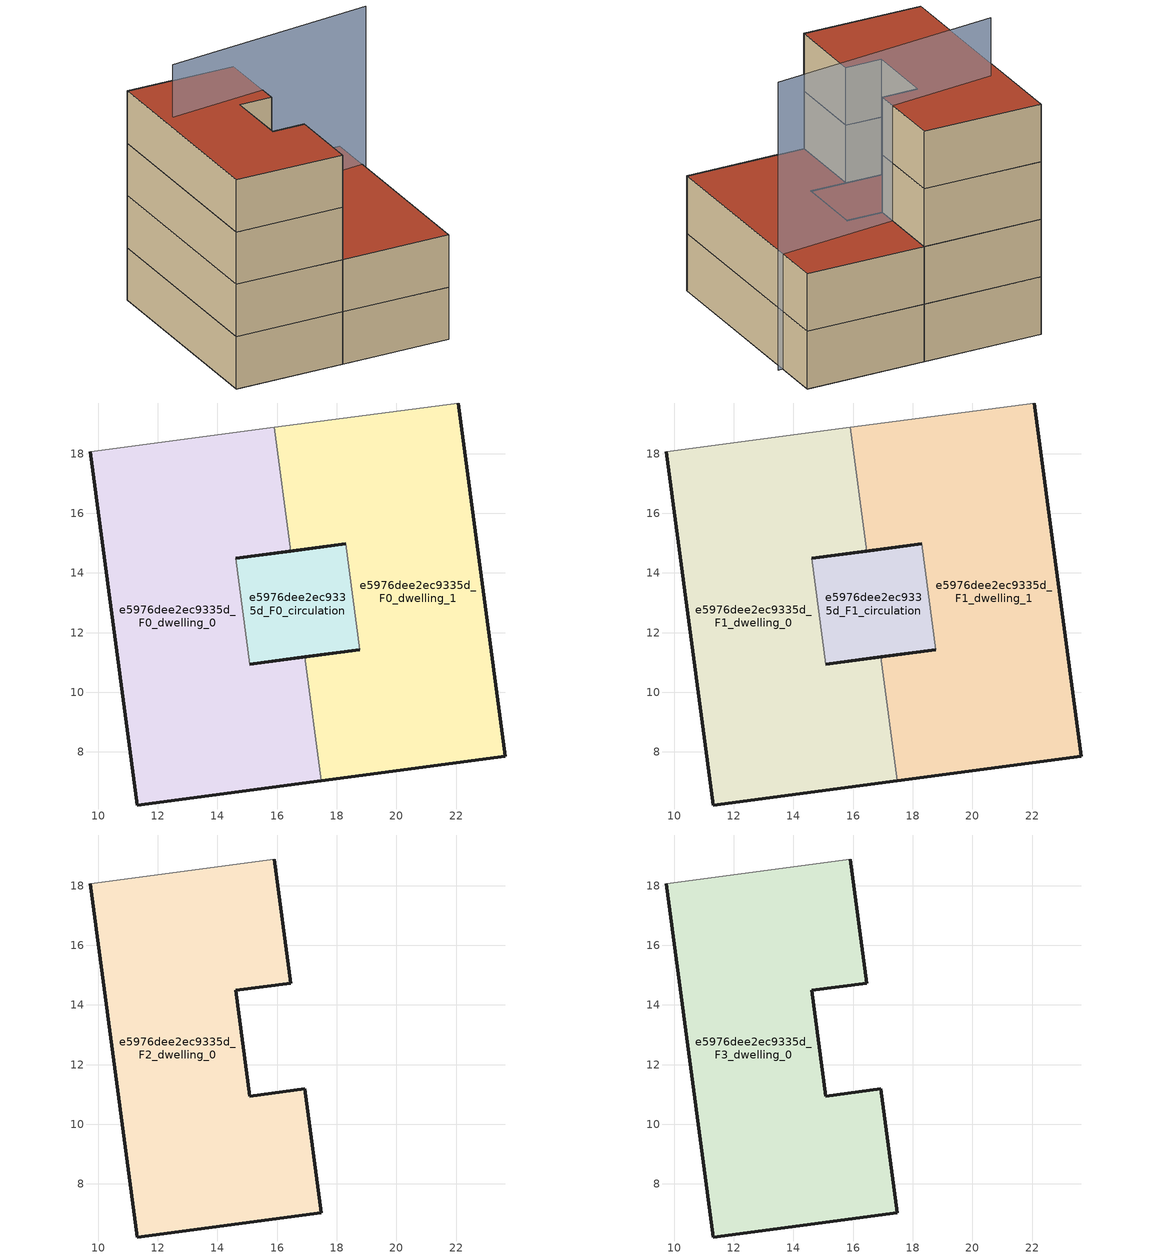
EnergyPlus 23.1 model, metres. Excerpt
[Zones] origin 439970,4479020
e5976dee2ec9335d_F0_dwelling_0
 floor ground (EU_floor_Construction): 17.48,7.04 16.93,11.18 15.08,10.94 14.6,14.49 16.45,14.73 15.9,18.88 9.74,18.05 11.32,6.22 z0
 wall outside (EU_wall_Construction): 16.45,14.73 14.6,14.49 / 15.08,10.94 16.93,11.18 / 17.48,7.04 11.32,6.22 9.74,18.05 z0:3
 wall to e5976dee2ec9335d_F0_dwelling_1 (EU_wall_Construction): 15.9,18.88 16.45,14.73 / 16.93,11.18 17.48,7.04 z0:3
 wall to e5976dee2ec9335d_F0_circulation (EU_wall_Construction): 14.6,14.49 15.08,10.94 z0:3
 wall adiabatic (EU_wall_Construction): 9.74,18.05 15.9,18.88 z0:3
e5976dee2ec9335d_F0_dwelling_1
 floor ground (EU_floor_Construction): 23.64,7.86 22.07,19.7 15.9,18.88 16.45,14.73 18.3,14.98 18.78,11.43 16.93,11.18 17.48,7.04 z0
 wall outside (EU_wall_Construction): 16.93,11.18 18.78,11.43 / 18.3,14.98 16.45,14.73 / 22.07,19.7 23.64,7.86 17.48,7.04 z0:3
 wall to e5976dee2ec9335d_F0_circulation (EU_wall_Construction): 18.78,11.43 18.3,14.98 z0:3
 wall adiabatic (EU_wall_Construction): 15.9,18.88 22.07,19.7 z0:3
e5976dee2ec9335d_F0_circulation
 floor ground (EU_floor_Construction): 18.78,11.43 18.3,14.98 14.6,14.49 15.08,10.94 z0
 wall outside (EU_wall_Construction): 14.6,14.49 18.3,14.98 / 18.78,11.43 15.08,10.94 z0:3
e5976dee2ec9335d_F1_dwelling_0
 floor to e5976dee2ec9335d_F0_dwelling_0 (EU_floor_Construction): 17.48,7.04 16.93,11.18 15.08,10.94 14.6,14.49 16.45,14.73 15.9,18.88 9.74,18.05 11.32,6.22 z3
 wall outside (EU_wall_Construction): 16.45,14.73 14.6,14.49 / 15.08,10.94 16.93,11.18 / 17.48,7.04 11.32,6.22 9.74,18.05 z3:6
 wall to e5976dee2ec9335d_F1_dwelling_1 (EU_wall_Construction): 15.9,18.88 16.45,14.73 / 16.93,11.18 17.48,7.04 z3:6
 wall to e5976dee2ec9335d_F1_circulation (EU_wall_Construction): 14.6,14.49 15.08,10.94 z3:6
 wall adiabatic (EU_wall_Construction): 9.74,18.05 15.9,18.88 z3:6
e5976dee2ec9335d_F1_dwelling_1
 floor to e5976dee2ec9335d_F0_dwelling_1 (EU_floor_Construction): 23.64,7.86 22.07,19.7 15.9,18.88 16.45,14.73 18.3,14.98 18.78,11.43 16.93,11.18 17.48,7.04 z3
 wall outside (EU_wall_Construction): 16.93,11.18 18.78,11.43 / 18.3,14.98 16.45,14.73 / 22.07,19.7 23.64,7.86 17.48,7.04 z3:6
 wall to e5976dee2ec9335d_F1_circulation (EU_wall_Construction): 18.78,11.43 18.3,14.98 z3:6
 wall adiabatic (EU_wall_Construction): 15.9,18.88 22.07,19.7 z3:6
 roof outside (EU_roof_Construction): 22.07,19.7 23.64,7.86 17.48,7.04 16.93,11.18 18.78,11.43 18.3,14.98 16.45,14.73 15.9,18.88 z6
e5976dee2ec9335d_F1_circulation
 floor to e5976dee2ec9335d_F0_circulation (EU_floor_Construction): 18.78,11.43 18.3,14.98 14.6,14.49 15.08,10.94 z3
 wall outside (EU_wall_Construction): 14.6,14.49 18.3,14.98 / 18.78,11.43 15.08,10.94 z3:6
 roof outside (EU_roof_Construction): 18.3,14.98 18.78,11.43 15.08,10.94 14.6,14.49 z6
e5976dee2ec9335d_F2_dwelling_0
 floor to e5976dee2ec9335d_F1_dwelling_0 (EU_floor_Construction): 17.48,7.04 16.93,11.18 15.08,10.94 14.6,14.49 16.45,14.73 15.9,18.88 9.74,18.05 11.32,6.22 z6
 wall outside (EU_wall_Construction): 15.9,18.88 16.45,14.73 14.6,14.49 15.08,10.94 16.93,11.18 17.48,7.04 11.32,6.22 9.74,18.05 z6:9
 wall adiabatic (EU_wall_Construction): 9.74,18.05 15.9,18.88 z6:9
e5976dee2ec9335d_F3_dwelling_0
 floor to e5976dee2ec9335d_F2_dwelling_0 (EU_floor_Construction): 17.48,7.04 16.93,11.18 15.08,10.94 14.6,14.49 16.45,14.73 15.9,18.88 9.74,18.05 11.32,6.22 z9
 wall outside (EU_wall_Construction): 15.9,18.88 16.45,14.73 14.6,14.49 15.08,10.94 16.93,11.18 17.48,7.04 11.32,6.22 9.74,18.05 z9:12
 wall adiabatic (EU_wall_Construction): 9.74,18.05 15.9,18.88 z9:12
 roof outside (EU_roof_Construction): 15.9,18.88 16.45,14.73 14.6,14.49 15.08,10.94 16.93,11.18 17.48,7.04 11.32,6.22 9.74,18.05 z12
shading: 22.62,17.34 10.86,14.35 z0:15
[Building]
EU S2 Campaign: North Axis=0; Terrain=City; Solar Distribution=FullExterior
[Site:Location]
Madrid: Latitude=40.5; Longitude=-3.5; Time Zone=1; Elevation=609
[SizingPeriod:WeatherFileDays]
AnnualSizingPeriod: Begin Month=1; Begin Day of Month=1; End Month=12; End Day of Month=31; Day of Week for Start Day=Monday; Use Weather File Daylight Saving Period=No; Use Weather File Rain and Snow Indicators=No
[MATERIAL]
EU_InternalMass_Material: Roughness=MediumRough; Thickness=0.1; Conductivity=1; Density=1800; Specific Heat=900; Thermal Absorptance=0.9; Solar Absorptance=0.7; Visible Absorptance=0.7
[MATERIAL:NOMASS] Roughness=MediumRough; Thermal Absorptance=0.9; Solar Absorptance=0.7; Visible Absorptance=0.7
Name | Thermal Resistance
EU_wall_NoMass | 0.609216
EU_roof_NoMass | 0.513268
EU_floor_NoMass | 0.568163
[CONSTRUCTION]
EU_wall_Construction: EU_wall_NoMass
EU_roof_Construction: EU_roof_NoMass
EU_floor_Construction: EU_floor_NoMass
EU_InternalMass_Construction: EU_InternalMass_Material
[ZONE] Type=1; Multiplier=1; Ceiling Height=autocalculate; Floor Area=autocalculate; Part of Total Floor Area=Yes
Name | Volume
e5976dee2ec9335d_F0_dwelling_0; e5976dee2ec9335d_F1_dwelling_0; e5976dee2ec9335d_F2_dwelling_0; e5976dee2ec9335d_F3_dwelling_0 | 202.572
e5976dee2ec9335d_F0_dwelling_1; e5976dee2ec9335d_F1_dwelling_1 | 202.583
e5976dee2ec9335d_F0_circulation; e5976dee2ec9335d_F1_circulation | 40.0822
[INTERNALMASS] Construction=EU_InternalMass_Construction
Name | Zone or ZoneList | Surface Area
e5976dee2ec9335d_F0_dwelling_0_EU_InternalMass | e5976dee2ec9335d_F0_dwelling_0 | 67.5277
e5976dee2ec9335d_F0_dwelling_1_EU_InternalMass | e5976dee2ec9335d_F0_dwelling_1 | 67.5277
e5976dee2ec9335d_F1_dwelling_0_EU_InternalMass | e5976dee2ec9335d_F1_dwelling_0 | 67.5277
e5976dee2ec9335d_F1_dwelling_1_EU_InternalMass | e5976dee2ec9335d_F1_dwelling_1 | 67.5277
e5976dee2ec9335d_F2_dwelling_0_EU_InternalMass | e5976dee2ec9335d_F2_dwelling_0 | 148.412
e5976dee2ec9335d_F3_dwelling_0_EU_InternalMass | e5976dee2ec9335d_F3_dwelling_0 | 148.412
[OTHEREQUIPMENT] Fuel Type=Electricity; Design Level Calculation Method=Watts/Area; Power per Zone Floor Area=1; Fraction Latent=0; Fraction Radiant=0; Fraction Lost=0; Carbon Dioxide Generation Rate=0; EndUse Subcategory=EU_Step8_InternalGains
Name | Zone or ZoneList or Space or SpaceList | Schedule
EU_Step8_InternalGain_e5976dee2ec9335d_F0_dwelling_0_f000 | e5976dee2ec9335d_F0_dwelling_0 | EU_Step8_GainSchedule_e5976dee2ec9335d_F0_dwelling_0_f000
EU_Step8_InternalGain_e5976dee2ec9335d_F0_dwelling_1_f000 | e5976dee2ec9335d_F0_dwelling_1 | EU_Step8_GainSchedule_e5976dee2ec9335d_F0_dwelling_1_f000
EU_Step8_InternalGain_e5976dee2ec9335d_F1_dwelling_0_f000 | e5976dee2ec9335d_F1_dwelling_0 | EU_Step8_GainSchedule_e5976dee2ec9335d_F1_dwelling_0_f000
EU_Step8_InternalGain_e5976dee2ec9335d_F1_dwelling_1_f000 | e5976dee2ec9335d_F1_dwelling_1 | EU_Step8_GainSchedule_e5976dee2ec9335d_F1_dwelling_1_f000
EU_Step8_InternalGain_e5976dee2ec9335d_F2_dwelling_0_f000 | e5976dee2ec9335d_F2_dwelling_0 | EU_Step8_GainSchedule_e5976dee2ec9335d_F2_dwelling_0_f000
EU_Step8_InternalGain_e5976dee2ec9335d_F3_dwelling_0_f000 | e5976dee2ec9335d_F3_dwelling_0 | EU_Step8_GainSchedule_e5976dee2ec9335d_F3_dwelling_0_f000
[ZONEINFILTRATION:DESIGNFLOWRATE] Schedule=EU_AlwaysOn; Design Flow Rate Calculation Method=Flow/Area; Flow Rate per Floor Area=0.0005; Constant Term Coefficient=1; Temperature Term Coefficient=0; Velocity Term Coefficient=0; Velocity Squared Term Coefficient=0
Name | Zone or ZoneList or Space or SpaceList
EU_Circulation_Infiltration_e5976dee2ec9335d_F0_circulation | e5976dee2ec9335d_F0_circulation
EU_Circulation_Infiltration_e5976dee2ec9335d_F1_circulation | e5976dee2ec9335d_F1_circulation
[ZONEVENTILATION:DESIGNFLOWRATE] Schedule=EU_AlwaysOn; Design Flow Rate Calculation Method=AirChanges/Hour; Air Changes per Hour=0.752966; Ventilation Type=Natural; Fan Pressure Rise=0; Fan Total Efficiency=1; Constant Term Coefficient=1; Temperature Term Coefficient=0; Velocity Term Coefficient=0; Velocity Squared Term Coefficient=0; Minimum Indoor Temperature=-100; Maximum Indoor Temperature=100; Delta Temperature=-100; Minimum Outdoor Temperature=-100; Maximum Outdoor Temperature=100; Maximum Wind Speed=40
Name | Zone or ZoneList or Space or SpaceList
EU_ConstantAir_e5976dee2ec9335d_F0_dwelling_0 | e5976dee2ec9335d_F0_dwelling_0
EU_ConstantAir_e5976dee2ec9335d_F0_dwelling_1 | e5976dee2ec9335d_F0_dwelling_1
EU_ConstantAir_e5976dee2ec9335d_F1_dwelling_0 | e5976dee2ec9335d_F1_dwelling_0
EU_ConstantAir_e5976dee2ec9335d_F1_dwelling_1 | e5976dee2ec9335d_F1_dwelling_1
EU_ConstantAir_e5976dee2ec9335d_F2_dwelling_0 | e5976dee2ec9335d_F2_dwelling_0
EU_ConstantAir_e5976dee2ec9335d_F3_dwelling_0 | e5976dee2ec9335d_F3_dwelling_0
[HVACTEMPLATE:THERMOSTAT] Constant Heating Setpoint=20; Constant Cooling Setpoint=50
EU_HeatOnly_e5976dee2ec9335d_F0_dwelling_0; EU_HeatOnly_e5976dee2ec9335d_F0_dwelling_1; EU_HeatOnly_e5976dee2ec9335d_F1_dwelling_0; EU_HeatOnly_e5976dee2ec9335d_F1_dwelling_1; EU_HeatOnly_e5976dee2ec9335d_F2_dwelling_0; EU_HeatOnly_e5976dee2ec9335d_F3_dwelling_0
[HVACTEMPLATE:ZONE:IDEALLOADSAIRSYSTEM] System Availability Schedule=EU_AlwaysOn; Maximum Heating Supply Air Temperature=50; Minimum Cooling Supply Air Temperature=13; Maximum Heating Supply Air Humidity Ratio=0.0156; Minimum Cooling Supply Air Humidity Ratio=0.0077; Heating Limit=NoLimit; Cooling Limit=NoLimit; Heating Availability Schedule=EU_AlwaysOn; Cooling Availability Schedule=EU_CoolingOff; Dehumidification Control Type=ConstantSensibleHeatRatio; Cooling Sensible Heat Ratio=0.7; Dehumidification Setpoint=60; Humidification Control Type=None; Humidification Setpoint=30; Outdoor Air Method=None; Outdoor Air Flow Rate per Person=0.00944; Outdoor Air Flow Rate per Zone Floor Area=0; Outdoor Air Flow Rate per Zone=0; Demand Controlled Ventilation Type=None; Outdoor Air Economizer Type=NoEconomizer; Heat Recovery Type=None; Sensible Heat Recovery Effectiveness=0.7; Latent Heat Recovery Effectiveness=0.65
Name | Template Thermostat
e5976dee2ec9335d_F0_dwelling_0 | EU_HeatOnly_e5976dee2ec9335d_F0_dwelling_0
e5976dee2ec9335d_F0_dwelling_1 | EU_HeatOnly_e5976dee2ec9335d_F0_dwelling_1
e5976dee2ec9335d_F1_dwelling_0 | EU_HeatOnly_e5976dee2ec9335d_F1_dwelling_0
e5976dee2ec9335d_F1_dwelling_1 | EU_HeatOnly_e5976dee2ec9335d_F1_dwelling_1
e5976dee2ec9335d_F2_dwelling_0 | EU_HeatOnly_e5976dee2ec9335d_F2_dwelling_0
e5976dee2ec9335d_F3_dwelling_0 | EU_HeatOnly_e5976dee2ec9335d_F3_dwelling_0
[SIZING:ZONE] Zone Cooling Design Supply Air Temperature Input Method=SupplyAirTemperature; Zone Cooling Design Supply Air Temperature=13; Zone Heating Design Supply Air Temperature Input Method=SupplyAirTemperature; Zone Heating Design Supply Air Temperature=50; Zone Cooling Design Supply Air Humidity Ratio=0.008; Zone Heating Design Supply Air Humidity Ratio=0.008; Cooling Design Air Flow Method=DesignDay; Cooling Design Air Flow Rate=0; Cooling Minimum Air Flow per Zone Floor Area=0.000762; Cooling Minimum Air Flow=0; Cooling Minimum Air Flow Fraction=0.2; Heating Design Air Flow Method=DesignDay; Heating Design Air Flow Rate=0; Heating Maximum Air Flow per Zone Floor Area=0.002032; Heating Maximum Air Flow=0.141576; Heating Maximum Air Flow Fraction=0.3; Account for Dedicated Outdoor Air System=No; Dedicated Outdoor Air System Control Strategy=NeutralSupplyAir; Dedicated Outdoor Air Low Setpoint Temperature for Design=autosize; Dedicated Outdoor Air High Setpoint Temperature for Design=autosize; Zone Load Sizing Method=Sensible Load Only No Latent Load; Zone Latent Cooling Design Supply Air Humidity Ratio Input Method=HumidityRatioDifference; Zone Cooling Design Supply Air Humidity Ratio Difference=0.005; Zone Latent Heating Design Supply Air Humidity Ratio Input Method=HumidityRatioDifference; Zone Humidification Design Supply Air Humidity Ratio Difference=0.005
e5976dee2ec9335d_F0_dwelling_0; e5976dee2ec9335d_F0_dwelling_1; e5976dee2ec9335d_F1_dwelling_0; e5976dee2ec9335d_F1_dwelling_1; e5976dee2ec9335d_F2_dwelling_0; e5976dee2ec9335d_F3_dwelling_0
[SCHEDULE:CONSTANT]
Name | Hourly Value
EU_AlwaysOn | 1
EU_CoolingOff | 0
[SCHEDULE:FILE] Column Number=1; Rows to Skip at Top=0; Number of Hours of Data=8760; Column Separator=Comma; Interpolate to Timestep=No; Minutes per Item=60; Adjust Schedule for Daylight Savings=Yes
Name | File
EU_Step8_GainSchedule_e5976dee2ec9335d_F0_dwelling_0_f000 | ../../schedules/e5976dee2ec9335d/e5976dee2ec9335d_F0_dwelling_0_f000_gain.csv
EU_Step8_GainSchedule_e5976dee2ec9335d_F0_dwelling_1_f000 | ../../schedules/e5976dee2ec9335d/e5976dee2ec9335d_F0_dwelling_1_f000_gain.csv
EU_Step8_GainSchedule_e5976dee2ec9335d_F1_dwelling_0_f000 | ../../schedules/e5976dee2ec9335d/e5976dee2ec9335d_F1_dwelling_0_f000_gain.csv
EU_Step8_GainSchedule_e5976dee2ec9335d_F1_dwelling_1_f000 | ../../schedules/e5976dee2ec9335d/e5976dee2ec9335d_F1_dwelling_1_f000_gain.csv
EU_Step8_GainSchedule_e5976dee2ec9335d_F2_dwelling_0_f000 | ../../schedules/e5976dee2ec9335d/e5976dee2ec9335d_F2_dwelling_0_f000_gain.csv
EU_Step8_GainSchedule_e5976dee2ec9335d_F3_dwelling_0_f000 | ../../schedules/e5976dee2ec9335d/e5976dee2ec9335d_F3_dwelling_0_f000_gain.csv
